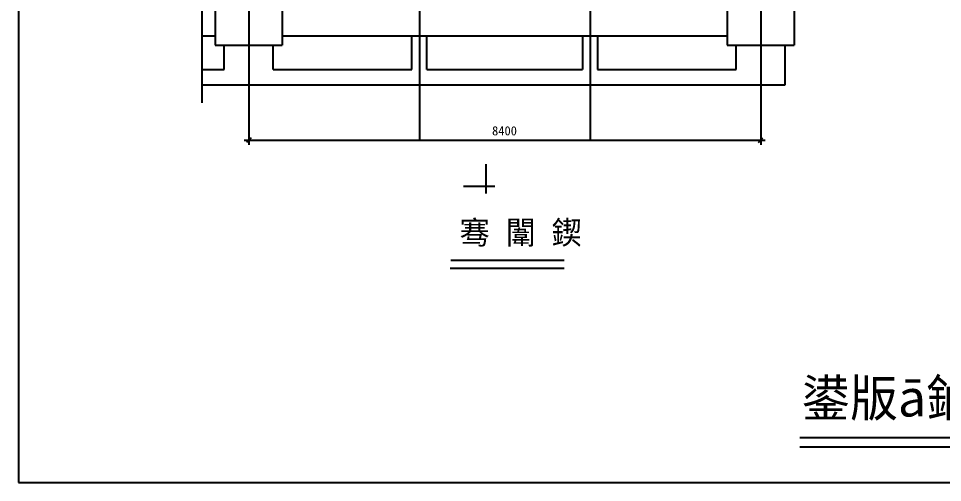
# Model space of a CAD drawing. Header units: metres. Extents: x 0 to 297, y 0 to 210.
# Drawn here: x 0 to 151.6, y 0 to 76.2 of the extents above; entities that cross this region are included whole.
import ezdxf

# ---------------------------------------------------------------- set-up
doc = ezdxf.new("R2010")
doc.units = ezdxf.units.M
for name, color, linetype in [(' ', 7, 'Continuous'), ('1', 7, 'Continuous'), ('6', 7, 'Continuous')]:
    doc.layers.add(name, color=color, linetype=linetype)

msp = doc.modelspace()

# ---------------------------------------------------------------- linework, layer by layer
at = {"layer": ' '}
for p, q in [((93.77, 179.95), (93.77, 56.32)), ((65.77, 173.17), (65.77, 56.32)), ((37.77, 170.01), (37.77, 56.32)), ((121.77, 170.01), (121.77, 56.32)), ((70.92, 36.5), (89.51, 36.5)), ((70.8, 35.17), (89.51, 35.17))]:
    msp.add_line(p, q, dxfattribs=at)
for p, q in [((0, 210), (0, 0)), ((30.07, 118.39), (30.07, 62.31)), ((37.77, 75.8), (37.77, 55.45)), ((121.77, 75.8), (121.77, 55.45)), ((37.02, 56.2), (122.52, 56.2)), ((38.15, 56.57), (37.4, 55.82)), ((121.4, 55.82), (122.15, 56.57)), ((128.2, 7.41), (172.14, 7.41)), ((128.2, 5.88), (172.14, 5.88)), ((0, 0), (297, 0))]:
    msp.add_line(p, q)
at = {"layer": '1'}
for p, q in [((32.27, 82.8), (32.27, 71.8)), ((43.27, 82.8), (43.27, 71.8)), ((116.27, 82.8), (116.27, 71.8)), ((127.27, 82.8), (127.27, 71.8)), ((30.07, 73.3), (32.27, 73.3)), ((43.27, 73.3), (116.27, 73.3)), ((64.52, 67.8), (64.52, 73.3)), ((67.02, 67.8), (67.02, 73.3)), ((92.52, 73.3), (92.52, 67.8)), ((95.02, 73.3), (95.02, 67.8)), ((32.27, 71.8), (43.27, 71.8)), ((33.77, 67.8), (33.77, 71.8)), ((41.77, 67.8), (41.77, 71.8)), ((116.27, 71.8), (127.27, 71.8)), ((117.77, 67.8), (117.77, 71.8)), ((125.77, 65.3), (125.77, 71.8)), ((30.07, 67.8), (33.77, 67.8)), ((41.77, 67.8), (64.52, 67.8)), ((67.02, 67.8), (92.52, 67.8)), ((95.02, 67.8), (117.77, 67.8)), ((30.07, 65.3), (125.77, 65.3))]:
    msp.add_line(p, q, dxfattribs=at)
at = {"layer": '6'}
for p, q in [((76.65, 52.26), (76.65, 47.46)), ((73.01, 48.65), (78.14, 48.65))]:
    msp.add_line(p, q, dxfattribs=at)

# ---------------------------------------------------------------- texts
for s, height, p in [('8400', 1.5, (77.7, 56.99)), ('骞 闈 鍥', 3.81, (72.37, 39.12)), ('鍙版ā鏀鎾戝竷缃鍥', 6.08, (128.47, 10.84))]:
    msp.add_text(s, height=height).set_placement(p)

doc.saveas('drawing.dxf')
